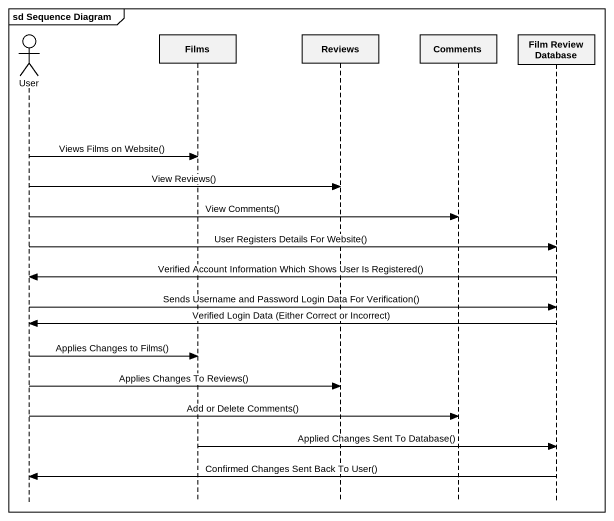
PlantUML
@startuml
mainframe sd Sequence Diagram
hide footbox
actor User
participant Films
participant Reviews
participant Comments
participant "Film Review Database" as Film_Review_Database

User -> Films : Views Films on Website()
User -> Reviews : View Reviews()
User -> Comments : View Comments()
User -> Film_Review_Database : User Registers Details For Website()
Film_Review_Database -> User : Verified Account Information Which Shows User Is Registered()
User -> Film_Review_Database : Sends Username and Password Login Data For Verification()
Film_Review_Database -> User : Verified Login Data (Either Correct or Incorrect)
User -> Films : Applies Changes to Films()
User -> Reviews : Applies Changes To Reviews()
User -> Comments : Add or Delete Comments()
Films -> Film_Review_Database : Applied Changes Sent To Database()
Film_Review_Database -> User : Confirmed Changes Sent Back To User()
@enduml
